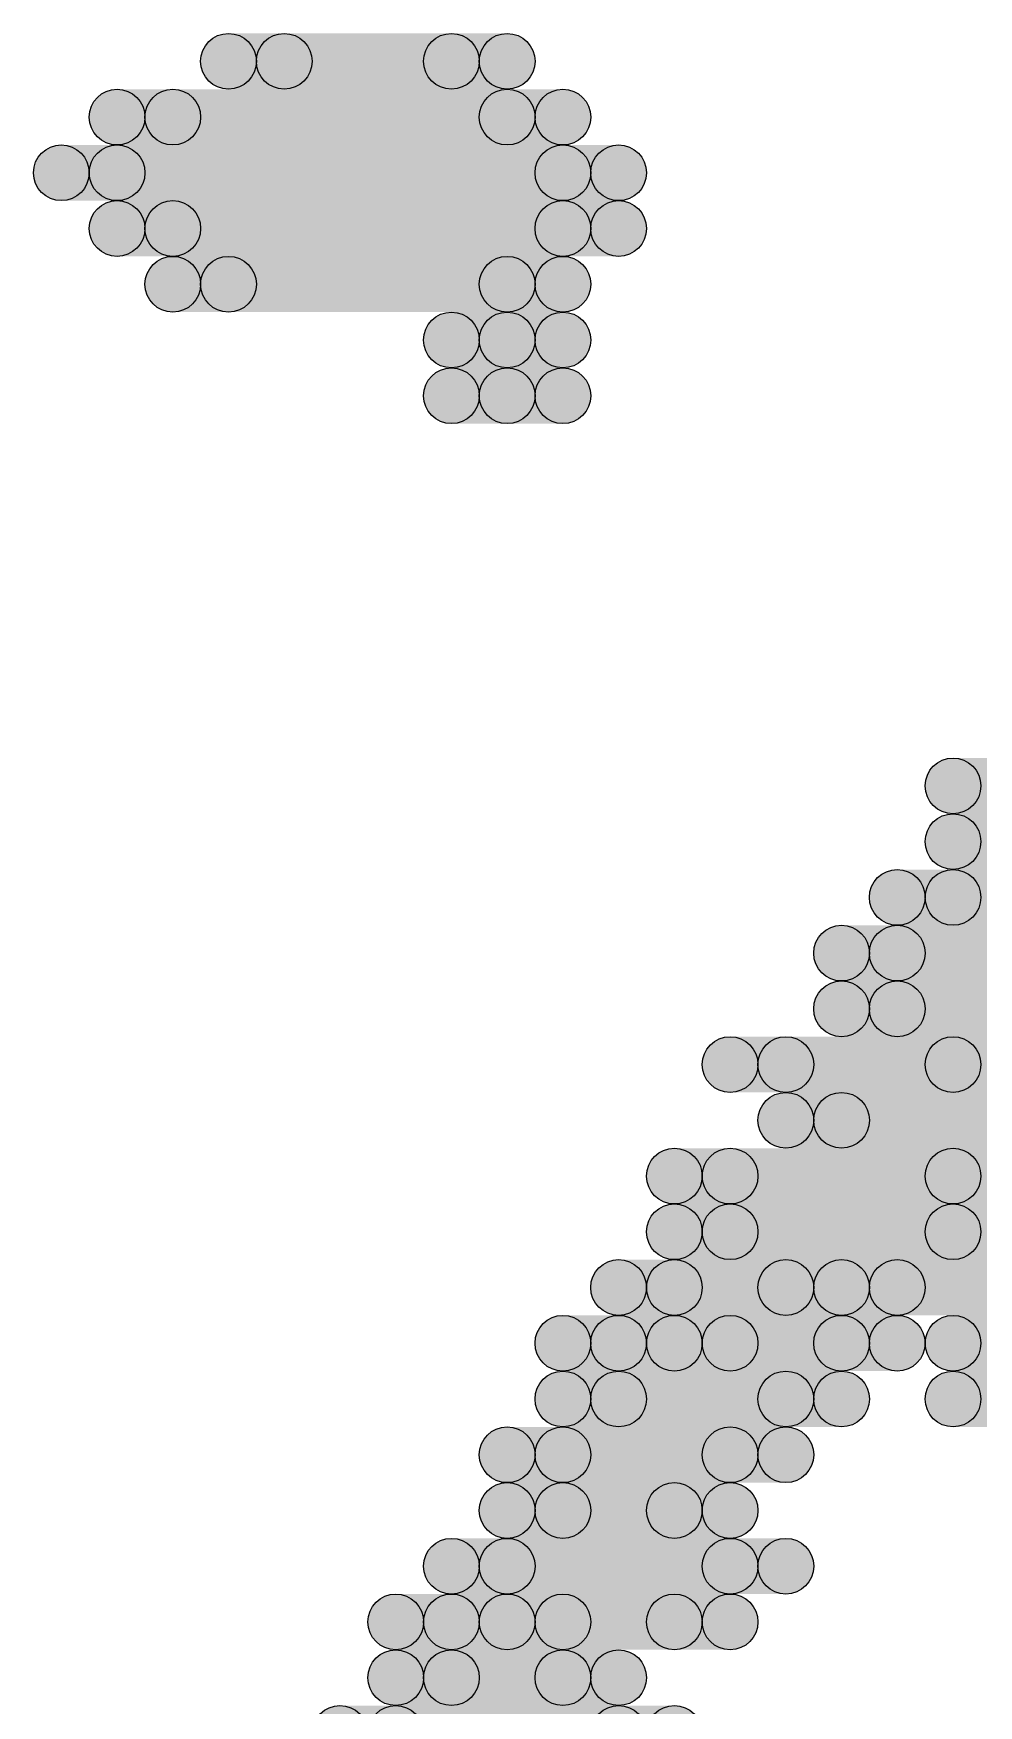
# Model space of a CAD drawing. Header units: millimetres. Extents: x 0 to 137, y 0 to 37.
# Drawn here: x 127.343 to 127.774, y 7.302 to 8.065 of the extents above; entities that cross this region are included whole.
import ezdxf

# ---------------------------------------------------------------- set-up
doc = ezdxf.new("R2010")
doc.units = ezdxf.units.MM
doc.layers.add('TopLayer', color=1, linetype='Continuous')
doc.layers.add('TopSolder', color=216, linetype='Continuous')

msp = doc.modelspace()

# ---------------------------------------------------------------- hatches: boundary and pattern name
at = {"layer": 'TopLayer'}
h = msp.add_hatch(color=1, dxfattribs=at)
edge = h.paths.add_edge_path()
edge.add_arc((127.4572, 8.0518), 0.0127, 0, 360)
for points in [[(127.4572, 8.0391), (127.4572, 8.0645), (127.5588, 8.0645), (127.5588, 8.0391)], [(127.4064, 8.0137), (127.4064, 8.0391), (127.5842, 8.0391), (127.5842, 8.0137)], [(127.381, 7.9883), (127.381, 8.0137), (127.6096, 8.0137), (127.6096, 7.9883)], [(127.4064, 7.9629), (127.4064, 7.9883), (127.6096, 7.9883), (127.6096, 7.9629)], [(127.4318, 7.9375), (127.4318, 7.9629), (127.5842, 7.9629), (127.5842, 7.9375)], [(127.5588, 7.9121), (127.5588, 7.9375), (127.5842, 7.9375), (127.5842, 7.9121)], [(127.5588, 7.8867), (127.5588, 7.9121), (127.5842, 7.9121), (127.5842, 7.8867)], [(127.762, 7.6581), (127.762, 7.6835), (127.8636, 7.6835), (127.8636, 7.6581)], [(127.7366, 7.6327), (127.7366, 7.6581), (127.8128, 7.6581), (127.8128, 7.6327)], [(127.7366, 7.6073), (127.7366, 7.6327), (127.8128, 7.6327), (127.8128, 7.6073)], [(127.6858, 7.5819), (127.6858, 7.6073), (127.7874, 7.6073), (127.7874, 7.5819)], [(127.7112, 7.5565), (127.7112, 7.5819), (127.8128, 7.5819), (127.8128, 7.5565)], [(127.6604, 7.5311), (127.6604, 7.5565), (127.7874, 7.5565), (127.7874, 7.5311)], [(127.6604, 7.5057), (127.6604, 7.5311), (127.7874, 7.5311), (127.7874, 7.5057)], [(127.635, 7.4803), (127.635, 7.5057), (127.7112, 7.5057), (127.7112, 7.4803)], [(127.7366, 7.4803), (127.7366, 7.5057), (127.8128, 7.5057), (127.8128, 7.4803)], [(127.6096, 7.4549), (127.6096, 7.4803), (127.635, 7.4803), (127.635, 7.4549)], [(127.6604, 7.4549), (127.6604, 7.4803), (127.7366, 7.4803), (127.7366, 7.4549)], [(127.6096, 7.4295), (127.6096, 7.4549), (127.7112, 7.4549), (127.7112, 7.4295)], [(127.5842, 7.4041), (127.5842, 7.4295), (127.6858, 7.4295), (127.6858, 7.4041)], [(127.5842, 7.3787), (127.5842, 7.4041), (127.6604, 7.4041), (127.6604, 7.3787)], [(127.5588, 7.3533), (127.5588, 7.3787), (127.6858, 7.3787), (127.6858, 7.3533)], [(127.5334, 7.3279), (127.5334, 7.3533), (127.5588, 7.3533), (127.5588, 7.3279)], [(127.5842, 7.3279), (127.5842, 7.3533), (127.6604, 7.3533), (127.6604, 7.3279)], [(127.5334, 7.3025), (127.5334, 7.3279), (127.6096, 7.3279), (127.6096, 7.3025)], [(127.508, 7.2771), (127.508, 7.3025), (127.635, 7.3025), (127.635, 7.2771)]]:
    msp.add_hatch(color=1, dxfattribs=at).paths.add_polyline_path(points)
h = msp.add_hatch(color=1, dxfattribs=at)
edge = h.paths.add_edge_path()
edge.add_arc((127.5588, 8.0518), 0.0127, 0, 360)
h = msp.add_hatch(color=1, dxfattribs=at)
edge = h.paths.add_edge_path()
edge.add_arc((127.4064, 8.0264), 0.0127, 0, 360)
h = msp.add_hatch(color=1, dxfattribs=at)
edge = h.paths.add_edge_path()
edge.add_arc((127.5842, 8.0264), 0.0127, 0, 360)
h = msp.add_hatch(color=1, dxfattribs=at)
edge = h.paths.add_edge_path()
edge.add_arc((127.381, 8.001), 0.0127, 0, 360)
h = msp.add_hatch(color=1, dxfattribs=at)
edge = h.paths.add_edge_path()
edge.add_arc((127.6096, 8.001), 0.0127, 0, 360)
h = msp.add_hatch(color=1, dxfattribs=at)
edge = h.paths.add_edge_path()
edge.add_arc((127.4064, 7.9756), 0.0127, 0, 360)
h = msp.add_hatch(color=1, dxfattribs=at)
edge = h.paths.add_edge_path()
edge.add_arc((127.6096, 7.9756), 0.0127, 0, 360)
h = msp.add_hatch(color=1, dxfattribs=at)
edge = h.paths.add_edge_path()
edge.add_arc((127.4318, 7.9502), 0.0127, 0, 360)
h = msp.add_hatch(color=1, dxfattribs=at)
edge = h.paths.add_edge_path()
edge.add_arc((127.5842, 7.9502), 0.0127, 0, 360)
h = msp.add_hatch(color=1, dxfattribs=at)
edge = h.paths.add_edge_path()
edge.add_arc((127.5588, 7.9248), 0.0127, 0, 360)
h = msp.add_hatch(color=1, dxfattribs=at)
edge = h.paths.add_edge_path()
edge.add_arc((127.5842, 7.9248), 0.0127, 0, 360)
h = msp.add_hatch(color=1, dxfattribs=at)
edge = h.paths.add_edge_path()
edge.add_arc((127.5588, 7.8994), 0.0127, 0, 360)
h = msp.add_hatch(color=1, dxfattribs=at)
edge = h.paths.add_edge_path()
edge.add_arc((127.5842, 7.8994), 0.0127, 0, 360)
h = msp.add_hatch(color=1, dxfattribs=at)
edge = h.paths.add_edge_path()
edge.add_arc((127.762, 7.6708), 0.0127, 0, 360)
h = msp.add_hatch(color=1, dxfattribs=at)
edge = h.paths.add_edge_path()
edge.add_arc((127.7366, 7.6454), 0.0127, 0, 360)
h = msp.add_hatch(color=1, dxfattribs=at)
edge = h.paths.add_edge_path()
edge.add_arc((127.7366, 7.62), 0.0127, 0, 360)
h = msp.add_hatch(color=1, dxfattribs=at)
edge = h.paths.add_edge_path()
edge.add_arc((127.6858, 7.5946), 0.0127, 0, 360)
h = msp.add_hatch(color=1, dxfattribs=at)
edge = h.paths.add_edge_path()
edge.add_arc((127.7112, 7.5692), 0.0127, 0, 360)
h = msp.add_hatch(color=1, dxfattribs=at)
edge = h.paths.add_edge_path()
edge.add_arc((127.6604, 7.5438), 0.0127, 0, 360)
h = msp.add_hatch(color=1, dxfattribs=at)
edge = h.paths.add_edge_path()
edge.add_arc((127.6604, 7.5184), 0.0127, 0, 360)
h = msp.add_hatch(color=1, dxfattribs=at)
edge = h.paths.add_edge_path()
edge.add_arc((127.635, 7.493), 0.0127, 0, 360)
h = msp.add_hatch(color=1, dxfattribs=at)
edge = h.paths.add_edge_path()
edge.add_arc((127.7112, 7.493), 0.0127, 0, 360)
h = msp.add_hatch(color=1, dxfattribs=at)
edge = h.paths.add_edge_path()
edge.add_arc((127.7366, 7.493), 0.0127, 0, 360)
h = msp.add_hatch(color=1, dxfattribs=at)
edge = h.paths.add_edge_path()
edge.add_arc((127.6096, 7.4676), 0.0127, 0, 360)
h = msp.add_hatch(color=1, dxfattribs=at)
edge = h.paths.add_edge_path()
edge.add_arc((127.635, 7.4676), 0.0127, 0, 360)
h = msp.add_hatch(color=1, dxfattribs=at)
edge = h.paths.add_edge_path()
edge.add_arc((127.6604, 7.4676), 0.0127, 0, 360)
h = msp.add_hatch(color=1, dxfattribs=at)
edge = h.paths.add_edge_path()
edge.add_arc((127.7366, 7.4676), 0.0127, 0, 360)
h = msp.add_hatch(color=1, dxfattribs=at)
edge = h.paths.add_edge_path()
edge.add_arc((127.6096, 7.4422), 0.0127, 0, 360)
h = msp.add_hatch(color=1, dxfattribs=at)
edge = h.paths.add_edge_path()
edge.add_arc((127.7112, 7.4422), 0.0127, 0, 360)
h = msp.add_hatch(color=1, dxfattribs=at)
edge = h.paths.add_edge_path()
edge.add_arc((127.5842, 7.4168), 0.0127, 0, 360)
h = msp.add_hatch(color=1, dxfattribs=at)
edge = h.paths.add_edge_path()
edge.add_arc((127.6858, 7.4168), 0.0127, 0, 360)
h = msp.add_hatch(color=1, dxfattribs=at)
edge = h.paths.add_edge_path()
edge.add_arc((127.5842, 7.3914), 0.0127, 0, 360)
h = msp.add_hatch(color=1, dxfattribs=at)
edge = h.paths.add_edge_path()
edge.add_arc((127.6604, 7.3914), 0.0127, 0, 360)
h = msp.add_hatch(color=1, dxfattribs=at)
edge = h.paths.add_edge_path()
edge.add_arc((127.5588, 7.366), 0.0127, 0, 360)
h = msp.add_hatch(color=1, dxfattribs=at)
edge = h.paths.add_edge_path()
edge.add_arc((127.6858, 7.366), 0.0127, 0, 360)
h = msp.add_hatch(color=1, dxfattribs=at)
edge = h.paths.add_edge_path()
edge.add_arc((127.5334, 7.3406), 0.0127, 0, 360)
h = msp.add_hatch(color=1, dxfattribs=at)
edge = h.paths.add_edge_path()
edge.add_arc((127.5588, 7.3406), 0.0127, 0, 360)
h = msp.add_hatch(color=1, dxfattribs=at)
edge = h.paths.add_edge_path()
edge.add_arc((127.5842, 7.3406), 0.0127, 0, 360)
h = msp.add_hatch(color=1, dxfattribs=at)
edge = h.paths.add_edge_path()
edge.add_arc((127.6604, 7.3406), 0.0127, 0, 360)
h = msp.add_hatch(color=1, dxfattribs=at)
edge = h.paths.add_edge_path()
edge.add_arc((127.5334, 7.3152), 0.0127, 0, 360)
h = msp.add_hatch(color=1, dxfattribs=at)
edge = h.paths.add_edge_path()
edge.add_arc((127.6096, 7.3152), 0.0127, 0, 360)
h = msp.add_hatch(color=1, dxfattribs=at)
edge = h.paths.add_edge_path()
edge.add_arc((127.508, 7.2898), 0.0127, 0, 360)
h = msp.add_hatch(color=1, dxfattribs=at)
edge = h.paths.add_edge_path()
edge.add_arc((127.635, 7.2898), 0.0127, 0, 360)
at = {"layer": 'TopSolder'}
h = msp.add_hatch(color=216, dxfattribs=at)
edge = h.paths.add_edge_path()
edge.add_arc((127.4318, 8.0518), 0.0127, 0, 360)
for points in [[(127.4318, 8.0391), (127.4318, 8.0645), (127.5334, 8.0645), (127.5334, 8.0391)], [(127.381, 8.0137), (127.381, 8.0391), (127.5588, 8.0391), (127.5588, 8.0137)], [(127.3556, 7.9883), (127.3556, 8.0137), (127.5842, 8.0137), (127.5842, 7.9883)], [(127.381, 7.9629), (127.381, 7.9883), (127.5842, 7.9883), (127.5842, 7.9629)], [(127.4064, 7.9375), (127.4064, 7.9629), (127.5588, 7.9629), (127.5588, 7.9375)], [(127.5334, 7.9121), (127.5334, 7.9375), (127.5588, 7.9375), (127.5588, 7.9121)], [(127.5334, 7.8867), (127.5334, 7.9121), (127.5588, 7.9121), (127.5588, 7.8867)], [(127.762, 7.7089), (127.762, 7.7343), (127.8636, 7.7343), (127.8636, 7.7089)], [(127.762, 7.6835), (127.762, 7.7089), (127.8382, 7.7089), (127.8382, 7.6835)], [(127.7366, 7.6581), (127.7366, 7.6835), (127.8382, 7.6835), (127.8382, 7.6581)], [(127.7112, 7.6327), (127.7112, 7.6581), (127.7874, 7.6581), (127.7874, 7.6327)], [(127.7112, 7.6073), (127.7112, 7.6327), (127.7874, 7.6327), (127.7874, 7.6073)], [(127.6604, 7.5819), (127.6604, 7.6073), (127.762, 7.6073), (127.762, 7.5819)], [(127.6858, 7.5565), (127.6858, 7.5819), (127.7874, 7.5819), (127.7874, 7.5565)], [(127.635, 7.5311), (127.635, 7.5565), (127.762, 7.5565), (127.762, 7.5311)], [(127.635, 7.5057), (127.635, 7.5311), (127.762, 7.5311), (127.762, 7.5057)], [(127.6096, 7.4803), (127.6096, 7.5057), (127.6858, 7.5057), (127.6858, 7.4803)], [(127.7112, 7.4803), (127.7112, 7.5057), (127.7874, 7.5057), (127.7874, 7.4803)], [(127.5842, 7.4549), (127.5842, 7.4803), (127.6096, 7.4803), (127.6096, 7.4549)], [(127.635, 7.4549), (127.635, 7.4803), (127.7112, 7.4803), (127.7112, 7.4549)], [(127.762, 7.4549), (127.762, 7.4803), (127.8128, 7.4803), (127.8128, 7.4549)], [(127.5842, 7.4295), (127.5842, 7.4549), (127.6858, 7.4549), (127.6858, 7.4295)], [(127.762, 7.4295), (127.762, 7.4549), (127.8382, 7.4549), (127.8382, 7.4295)], [(127.5588, 7.4041), (127.5588, 7.4295), (127.6604, 7.4295), (127.6604, 7.4041)], [(127.5588, 7.3787), (127.5588, 7.4041), (127.635, 7.4041), (127.635, 7.3787)], [(127.5334, 7.3533), (127.5334, 7.3787), (127.6604, 7.3787), (127.6604, 7.3533)], [(127.508, 7.3279), (127.508, 7.3533), (127.5334, 7.3533), (127.5334, 7.3279)], [(127.5588, 7.3279), (127.5588, 7.3533), (127.635, 7.3533), (127.635, 7.3279)], [(127.508, 7.3025), (127.508, 7.3279), (127.5842, 7.3279), (127.5842, 7.3025)], [(127.4826, 7.2771), (127.4826, 7.3025), (127.6096, 7.3025), (127.6096, 7.2771)]]:
    msp.add_hatch(color=216, dxfattribs=at).paths.add_polyline_path(points)
h = msp.add_hatch(color=216, dxfattribs=at)
edge = h.paths.add_edge_path()
edge.add_arc((127.5334, 8.0518), 0.0127, 0, 360)
h = msp.add_hatch(color=216, dxfattribs=at)
edge = h.paths.add_edge_path()
edge.add_arc((127.381, 8.0264), 0.0127, 0, 360)
h = msp.add_hatch(color=216, dxfattribs=at)
edge = h.paths.add_edge_path()
edge.add_arc((127.5588, 8.0264), 0.0127, 0, 360)
h = msp.add_hatch(color=216, dxfattribs=at)
edge = h.paths.add_edge_path()
edge.add_arc((127.3556, 8.001), 0.0127, 0, 360)
h = msp.add_hatch(color=216, dxfattribs=at)
edge = h.paths.add_edge_path()
edge.add_arc((127.5842, 8.001), 0.0127, 0, 360)
h = msp.add_hatch(color=216, dxfattribs=at)
edge = h.paths.add_edge_path()
edge.add_arc((127.381, 7.9756), 0.0127, 0, 360)
h = msp.add_hatch(color=216, dxfattribs=at)
edge = h.paths.add_edge_path()
edge.add_arc((127.5842, 7.9756), 0.0127, 0, 360)
h = msp.add_hatch(color=216, dxfattribs=at)
edge = h.paths.add_edge_path()
edge.add_arc((127.4064, 7.9502), 0.0127, 0, 360)
h = msp.add_hatch(color=216, dxfattribs=at)
edge = h.paths.add_edge_path()
edge.add_arc((127.5588, 7.9502), 0.0127, 0, 360)
h = msp.add_hatch(color=216, dxfattribs=at)
edge = h.paths.add_edge_path()
edge.add_arc((127.5334, 7.9248), 0.0127, 0, 360)
h = msp.add_hatch(color=216, dxfattribs=at)
edge = h.paths.add_edge_path()
edge.add_arc((127.5588, 7.9248), 0.0127, 0, 360)
h = msp.add_hatch(color=216, dxfattribs=at)
edge = h.paths.add_edge_path()
edge.add_arc((127.5334, 7.8994), 0.0127, 0, 360)
h = msp.add_hatch(color=216, dxfattribs=at)
edge = h.paths.add_edge_path()
edge.add_arc((127.5588, 7.8994), 0.0127, 0, 360)
h = msp.add_hatch(color=216, dxfattribs=at)
edge = h.paths.add_edge_path()
edge.add_arc((127.762, 7.7216), 0.0127, 0, 360)
h = msp.add_hatch(color=216, dxfattribs=at)
edge = h.paths.add_edge_path()
edge.add_arc((127.762, 7.6962), 0.0127, 0, 360)
h = msp.add_hatch(color=216, dxfattribs=at)
edge = h.paths.add_edge_path()
edge.add_arc((127.7366, 7.6708), 0.0127, 0, 360)
h = msp.add_hatch(color=216, dxfattribs=at)
edge = h.paths.add_edge_path()
edge.add_arc((127.7112, 7.6454), 0.0127, 0, 360)
h = msp.add_hatch(color=216, dxfattribs=at)
edge = h.paths.add_edge_path()
edge.add_arc((127.7112, 7.62), 0.0127, 0, 360)
h = msp.add_hatch(color=216, dxfattribs=at)
edge = h.paths.add_edge_path()
edge.add_arc((127.6604, 7.5946), 0.0127, 0, 360)
h = msp.add_hatch(color=216, dxfattribs=at)
edge = h.paths.add_edge_path()
edge.add_arc((127.762, 7.5946), 0.0127, 0, 360)
h = msp.add_hatch(color=216, dxfattribs=at)
edge = h.paths.add_edge_path()
edge.add_arc((127.6858, 7.5692), 0.0127, 0, 360)
h = msp.add_hatch(color=216, dxfattribs=at)
edge = h.paths.add_edge_path()
edge.add_arc((127.635, 7.5438), 0.0127, 0, 360)
h = msp.add_hatch(color=216, dxfattribs=at)
edge = h.paths.add_edge_path()
edge.add_arc((127.762, 7.5438), 0.0127, 0, 360)
h = msp.add_hatch(color=216, dxfattribs=at)
edge = h.paths.add_edge_path()
edge.add_arc((127.635, 7.5184), 0.0127, 0, 360)
h = msp.add_hatch(color=216, dxfattribs=at)
edge = h.paths.add_edge_path()
edge.add_arc((127.762, 7.5184), 0.0127, 0, 360)
h = msp.add_hatch(color=216, dxfattribs=at)
edge = h.paths.add_edge_path()
edge.add_arc((127.6096, 7.493), 0.0127, 0, 360)
h = msp.add_hatch(color=216, dxfattribs=at)
edge = h.paths.add_edge_path()
edge.add_arc((127.6858, 7.493), 0.0127, 0, 360)
h = msp.add_hatch(color=216, dxfattribs=at)
edge = h.paths.add_edge_path()
edge.add_arc((127.7112, 7.493), 0.0127, 0, 360)
h = msp.add_hatch(color=216, dxfattribs=at)
edge = h.paths.add_edge_path()
edge.add_arc((127.5842, 7.4676), 0.0127, 0, 360)
h = msp.add_hatch(color=216, dxfattribs=at)
edge = h.paths.add_edge_path()
edge.add_arc((127.6096, 7.4676), 0.0127, 0, 360)
h = msp.add_hatch(color=216, dxfattribs=at)
edge = h.paths.add_edge_path()
edge.add_arc((127.635, 7.4676), 0.0127, 0, 360)
h = msp.add_hatch(color=216, dxfattribs=at)
edge = h.paths.add_edge_path()
edge.add_arc((127.7112, 7.4676), 0.0127, 0, 360)
h = msp.add_hatch(color=216, dxfattribs=at)
edge = h.paths.add_edge_path()
edge.add_arc((127.762, 7.4676), 0.0127, 0, 360)
h = msp.add_hatch(color=216, dxfattribs=at)
edge = h.paths.add_edge_path()
edge.add_arc((127.5842, 7.4422), 0.0127, 0, 360)
h = msp.add_hatch(color=216, dxfattribs=at)
edge = h.paths.add_edge_path()
edge.add_arc((127.6858, 7.4422), 0.0127, 0, 360)
h = msp.add_hatch(color=216, dxfattribs=at)
edge = h.paths.add_edge_path()
edge.add_arc((127.762, 7.4422), 0.0127, 0, 360)
h = msp.add_hatch(color=216, dxfattribs=at)
edge = h.paths.add_edge_path()
edge.add_arc((127.5588, 7.4168), 0.0127, 0, 360)
h = msp.add_hatch(color=216, dxfattribs=at)
edge = h.paths.add_edge_path()
edge.add_arc((127.6604, 7.4168), 0.0127, 0, 360)
h = msp.add_hatch(color=216, dxfattribs=at)
edge = h.paths.add_edge_path()
edge.add_arc((127.5588, 7.3914), 0.0127, 0, 360)
h = msp.add_hatch(color=216, dxfattribs=at)
edge = h.paths.add_edge_path()
edge.add_arc((127.635, 7.3914), 0.0127, 0, 360)
h = msp.add_hatch(color=216, dxfattribs=at)
edge = h.paths.add_edge_path()
edge.add_arc((127.5334, 7.366), 0.0127, 0, 360)
h = msp.add_hatch(color=216, dxfattribs=at)
edge = h.paths.add_edge_path()
edge.add_arc((127.6604, 7.366), 0.0127, 0, 360)
h = msp.add_hatch(color=216, dxfattribs=at)
edge = h.paths.add_edge_path()
edge.add_arc((127.508, 7.3406), 0.0127, 0, 360)
h = msp.add_hatch(color=216, dxfattribs=at)
edge = h.paths.add_edge_path()
edge.add_arc((127.5334, 7.3406), 0.0127, 0, 360)
h = msp.add_hatch(color=216, dxfattribs=at)
edge = h.paths.add_edge_path()
edge.add_arc((127.5588, 7.3406), 0.0127, 0, 360)
h = msp.add_hatch(color=216, dxfattribs=at)
edge = h.paths.add_edge_path()
edge.add_arc((127.635, 7.3406), 0.0127, 0, 360)
h = msp.add_hatch(color=216, dxfattribs=at)
edge = h.paths.add_edge_path()
edge.add_arc((127.508, 7.3152), 0.0127, 0, 360)
h = msp.add_hatch(color=216, dxfattribs=at)
edge = h.paths.add_edge_path()
edge.add_arc((127.5842, 7.3152), 0.0127, 0, 360)
h = msp.add_hatch(color=216, dxfattribs=at)
edge = h.paths.add_edge_path()
edge.add_arc((127.4826, 7.2898), 0.0127, 0, 360)
h = msp.add_hatch(color=216, dxfattribs=at)
edge = h.paths.add_edge_path()
edge.add_arc((127.6096, 7.2898), 0.0127, 0, 360)

# ---------------------------------------------------------------- linework, layer by layer
at = {"layer": 'TopLayer'}
for centre in [(127.4572, 8.0518), (127.5588, 8.0518), (127.4064, 8.0264), (127.5842, 8.0264), (127.381, 8.001), (127.6096, 8.001), (127.4064, 7.9756), (127.6096, 7.9756), (127.4318, 7.9502), (127.5842, 7.9502), (127.5588, 7.9248), (127.5842, 7.9248), (127.5588, 7.8994), (127.5842, 7.8994), (127.762, 7.6708), (127.7366, 7.6454), (127.7366, 7.62), (127.6858, 7.5946), (127.7112, 7.5692), (127.6604, 7.5438), (127.6604, 7.5184), (127.635, 7.493), (127.7112, 7.493), (127.7366, 7.493), (127.6096, 7.4676), (127.635, 7.4676), (127.6604, 7.4676), (127.7366, 7.4676), (127.6096, 7.4422), (127.7112, 7.4422), (127.5842, 7.4168), (127.6858, 7.4168), (127.5842, 7.3914), (127.6604, 7.3914), (127.5588, 7.366), (127.6858, 7.366), (127.5334, 7.3406), (127.5588, 7.3406), (127.5842, 7.3406), (127.6604, 7.3406), (127.5334, 7.3152), (127.6096, 7.3152), (127.508, 7.2898), (127.635, 7.2898)]:
    msp.add_circle(centre, 0.0127, dxfattribs=at)
at = {"layer": 'TopSolder'}
for centre in [(127.4318, 8.0518), (127.5334, 8.0518), (127.381, 8.0264), (127.5588, 8.0264), (127.3556, 8.001), (127.5842, 8.001), (127.381, 7.9756), (127.5842, 7.9756), (127.4064, 7.9502), (127.5588, 7.9502), (127.5334, 7.9248), (127.5588, 7.9248), (127.5334, 7.8994), (127.5588, 7.8994), (127.762, 7.7216), (127.762, 7.6962), (127.7366, 7.6708), (127.7112, 7.6454), (127.7112, 7.62), (127.6604, 7.5946), (127.762, 7.5946), (127.6858, 7.5692), (127.635, 7.5438), (127.762, 7.5438), (127.635, 7.5184), (127.762, 7.5184), (127.6096, 7.493), (127.6858, 7.493), (127.7112, 7.493), (127.5842, 7.4676), (127.6096, 7.4676), (127.635, 7.4676), (127.7112, 7.4676), (127.762, 7.4676), (127.5842, 7.4422), (127.6858, 7.4422), (127.762, 7.4422), (127.5588, 7.4168), (127.6604, 7.4168), (127.5588, 7.3914), (127.635, 7.3914), (127.5334, 7.366), (127.6604, 7.366), (127.508, 7.3406), (127.5334, 7.3406), (127.5588, 7.3406), (127.635, 7.3406), (127.508, 7.3152), (127.5842, 7.3152), (127.4826, 7.2898), (127.6096, 7.2898)]:
    msp.add_circle(centre, 0.0127, dxfattribs=at)

doc.saveas('drawing.dxf')
